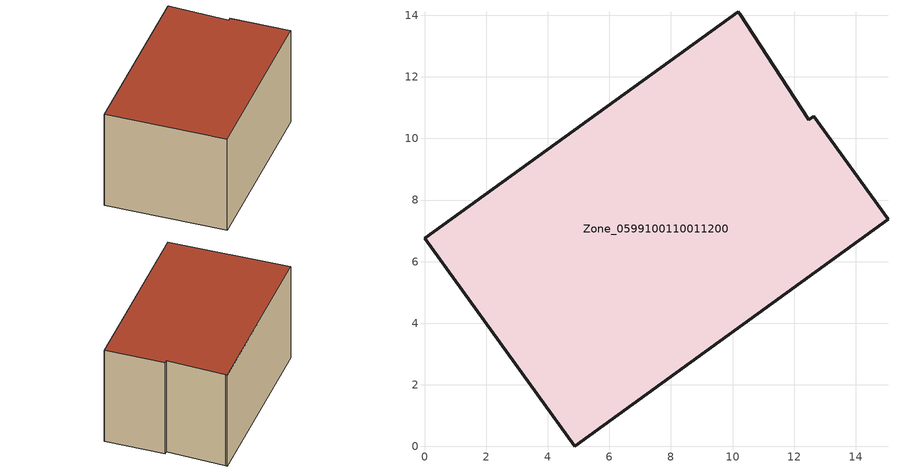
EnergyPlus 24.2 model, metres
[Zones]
Zone_0599100110011200
 floor ground (C_G): 12.48,10.61 12.63,10.72 15.05,7.37 4.88,0 0,6.76 10.18,14.12 10.23,14.04 z0
 wall outside (C_F): 4.88,0 15.05,7.37 12.63,10.72 12.48,10.61 10.23,14.04 10.18,14.12 0,6.76 4.88,0 z0:7.17
 roof outside (C_R): 12.63,10.72 12.48,10.61 10.23,14.04 10.18,14.12 0,6.76 4.88,0 15.05,7.37 z7.17
[BUILDING]
Pand.0599100110011200: North Axis=0; Terrain=City; Loads Convergence Tolerance Value=0.04; Temperature Convergence Tolerance Value=0.4; Solar Distribution=FullExterior; Maximum Number of Warmup Days=25; Minimum Number of Warmup Days=1
[Site:Location]
Rotterdam.The.Hague.AP_ZH_NLD Design_Conditions: Latitude=51.96; Longitude=4.45; Time Zone=1; Elevation=-4.5
[SITE:GROUNDTEMPERATURE:BUILDINGSURFACE]
18, 18, 18, 18, 18, 18, 18, 18, 18, 18, 18, 18
[MATERIAL] Thermal Absorptance=0.9; Solar Absorptance=0.7; Visible Absorptance=0.7
Name | Roughness | Thickness | Conductivity | Density | Specific Heat
G.D.2015-2018 | MediumSmooth | 0.15 | 0.0428571 | 540 | 1210
F.D.2015-2018 | Rough | 0.3 | 0.0666667 | 1920 | 840
R.D.2015-2018 | MediumRough | 0.2 | 0.0333333 | 1500 | 1000
[CONSTRUCTION]
C_G: G.D.2015-2018
C_F: F.D.2015-2018
C_R: R.D.2015-2018
[ZONE]
Zone_0599100110011200: Type=1; Multiplier=1; Ceiling Height=Autocalculate; Volume=Autocalculate; Floor Area=autocalculate; Part of Total Floor Area=Yes
[ZONEINFILTRATION:DESIGNFLOWRATE]
Infil_Zone_0599100110011200: Zone or ZoneList or Space or SpaceList=Zone_0599100110011200; Schedule=AlwaysOn; Design Flow Rate Calculation Method=Flow/Area; Flow Rate per Floor Area=0.0021; Constant Term Coefficient=1; Temperature Term Coefficient=0; Velocity Term Coefficient=0; Velocity Squared Term Coefficient=0
[HVACTEMPLATE:ZONE:IDEALLOADSAIRSYSTEM]
Zone_0599100110011200: Maximum Heating Supply Air Temperature=50; Minimum Cooling Supply Air Temperature=13; Maximum Heating Supply Air Humidity Ratio=0.0156; Minimum Cooling Supply Air Humidity Ratio=0.0077; Heating Limit=NoLimit; Cooling Limit=NoLimit; Dehumidification Control Type=ConstantSensibleHeatRatio; Cooling Sensible Heat Ratio=0.7; Dehumidification Setpoint=60; Humidification Control Type=None; Humidification Setpoint=30; Outdoor Air Method=None; Outdoor Air Flow Rate per Person=0.00944; Outdoor Air Flow Rate per Zone Floor Area=0; Outdoor Air Flow Rate per Zone=0; Demand Controlled Ventilation Type=None; Outdoor Air Economizer Type=NoEconomizer; Heat Recovery Type=None; Sensible Heat Recovery Effectiveness=0.7; Latent Heat Recovery Effectiveness=0.65
[ZONECONTROL:THERMOSTAT]
ThermostatControl_Zone_0599100110011200: Zone or ZoneList=Zone_0599100110011200; Control Type Schedule=DualSetpointControlType; Control 1=Thermostat_Zone_0599100110011200; Temperature Difference Between Cutout And Setpoint=0
[THERMOSTATSETPOINT:DUALSETPOINT]
Thermostat_Zone_0599100110011200: Heating Setpoint Temperature Schedule=HeatingSetpoint_Zone_0599100110011200; Cooling Setpoint Temperature Schedule=CoolingSetpoint_Zone_0599100110011200
[SCHEDULE:COMPACT]
HeatingSetpoint_Zone_0599100110011200: Through: 12/31, For: AllDays, Until: 24:00, 21
CoolingSetpoint_Zone_0599100110011200: Through: 12/31, For: AllDays, Until: 24:00, 24
DualSetpointControlType: Through: 12/31, For: AllDays, Until: 24:00, 4
AlwaysOn: Through: 12/31, For: AllDays, Until: 24:00, 1
